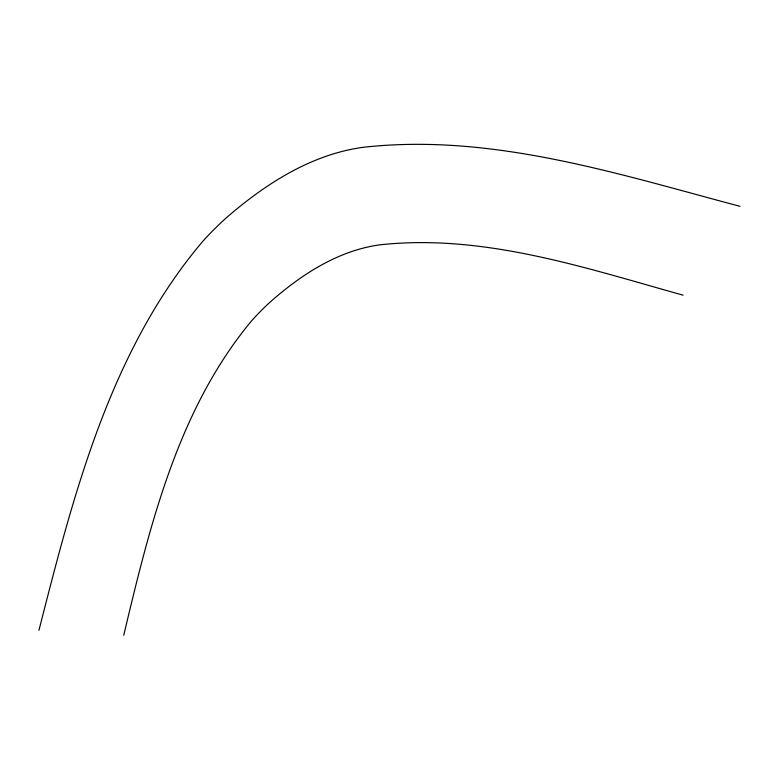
<?xml version="1.0" encoding="UTF-8"?>
<svg xmlns="http://www.w3.org/2000/svg" width="779" height="779" viewBox="0 0 779 779"><rect width="100%" height="100%" fill="white"/><g stroke="black" fill="none" stroke-linecap="round" stroke-linejoin="round"><path stroke-width="1.17" d="M123.725 635.274C149.919 525.562 177.797 409.442 251.636 320.782A255.668 253.457 26.2 0 1 271.248 301.074C302.174 274.042 338.417 250.507 379.909 244.83C483.282 233.496 584.883 267.84 683.125 295.173M38.95 630.299C73.664 494.168 110.238 350.092 203.338 240.662A320.335 315.836 7.6 0 1 227.809 216.513C266.36 183.386 311.298 154.583 362.566 147.377C490.926 132.751 617.504 173.853 740.05 206.338"/></g></svg>
